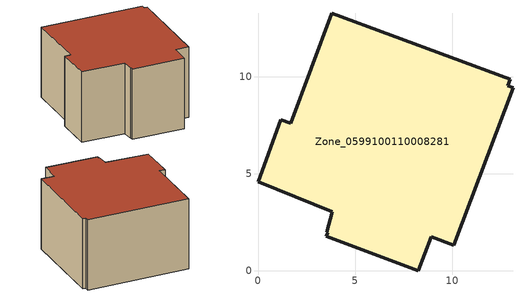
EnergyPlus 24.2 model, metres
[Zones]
Zone_0599100110008281
 floor ground (C_G): 3.81,13.29 13,9.88 12.87,9.54 13.14,9.44 10.09,1.32 8.92,1.75 8.25,0 3.52,1.79 3.61,1.96 3.53,1.99 3.82,3.05 0,4.59 1.18,7.8 1.68,7.61 z0
 wall outside (C_F): 8.25,0 8.92,1.75 10.09,1.32 13.14,9.44 12.87,9.54 13,9.88 3.81,13.29 1.68,7.61 1.18,7.8 0,4.59 3.82,3.05 3.53,1.99 3.61,1.96 3.52,1.79 8.25,0 z0:6.91
 roof outside (C_R): 13,9.88 3.81,13.29 1.68,7.61 1.18,7.8 0,4.59 3.82,3.05 3.53,1.99 3.61,1.96 3.52,1.79 8.25,0 8.92,1.75 10.09,1.32 13.14,9.44 12.87,9.54 z6.91
[BUILDING]
Pand.0599100110008281: North Axis=0; Terrain=City; Loads Convergence Tolerance Value=0.04; Temperature Convergence Tolerance Value=0.4; Solar Distribution=FullExterior; Maximum Number of Warmup Days=25; Minimum Number of Warmup Days=1
[Site:Location]
Rotterdam.The.Hague.AP_ZH_NLD Design_Conditions: Latitude=51.96; Longitude=4.45; Time Zone=1; Elevation=-4.5
[SITE:GROUNDTEMPERATURE:BUILDINGSURFACE]
18, 18, 18, 18, 18, 18, 18, 18, 18, 18, 18, 18
[MATERIAL] Thermal Absorptance=0.9; Solar Absorptance=0.7; Visible Absorptance=0.7
Name | Roughness | Thickness | Conductivity | Density | Specific Heat
G.D.2015-2018 | MediumSmooth | 0.15 | 0.0428571 | 540 | 1210
F.D.2015-2018 | Rough | 0.3 | 0.0666667 | 1920 | 840
R.D.2015-2018 | MediumRough | 0.2 | 0.0333333 | 1500 | 1000
[CONSTRUCTION]
C_G: G.D.2015-2018
C_F: F.D.2015-2018
C_R: R.D.2015-2018
[ZONE]
Zone_0599100110008281: Type=1; Multiplier=1; Ceiling Height=Autocalculate; Volume=Autocalculate; Floor Area=autocalculate; Part of Total Floor Area=Yes
[ZONEINFILTRATION:DESIGNFLOWRATE]
Infil_Zone_0599100110008281: Zone or ZoneList or Space or SpaceList=Zone_0599100110008281; Schedule=AlwaysOn; Design Flow Rate Calculation Method=Flow/Area; Flow Rate per Floor Area=0.0021; Constant Term Coefficient=1; Temperature Term Coefficient=0; Velocity Term Coefficient=0; Velocity Squared Term Coefficient=0
[HVACTEMPLATE:ZONE:IDEALLOADSAIRSYSTEM]
Zone_0599100110008281: Maximum Heating Supply Air Temperature=50; Minimum Cooling Supply Air Temperature=13; Maximum Heating Supply Air Humidity Ratio=0.0156; Minimum Cooling Supply Air Humidity Ratio=0.0077; Heating Limit=NoLimit; Cooling Limit=NoLimit; Dehumidification Control Type=ConstantSensibleHeatRatio; Cooling Sensible Heat Ratio=0.7; Dehumidification Setpoint=60; Humidification Control Type=None; Humidification Setpoint=30; Outdoor Air Method=None; Outdoor Air Flow Rate per Person=0.00944; Outdoor Air Flow Rate per Zone Floor Area=0; Outdoor Air Flow Rate per Zone=0; Demand Controlled Ventilation Type=None; Outdoor Air Economizer Type=NoEconomizer; Heat Recovery Type=None; Sensible Heat Recovery Effectiveness=0.7; Latent Heat Recovery Effectiveness=0.65
[ZONECONTROL:THERMOSTAT]
ThermostatControl_Zone_0599100110008281: Zone or ZoneList=Zone_0599100110008281; Control Type Schedule=DualSetpointControlType; Control 1=Thermostat_Zone_0599100110008281; Temperature Difference Between Cutout And Setpoint=0
[THERMOSTATSETPOINT:DUALSETPOINT]
Thermostat_Zone_0599100110008281: Heating Setpoint Temperature Schedule=HeatingSetpoint_Zone_0599100110008281; Cooling Setpoint Temperature Schedule=CoolingSetpoint_Zone_0599100110008281
[SCHEDULE:COMPACT]
HeatingSetpoint_Zone_0599100110008281: Through: 12/31, For: AllDays, Until: 24:00, 21
CoolingSetpoint_Zone_0599100110008281: Through: 12/31, For: AllDays, Until: 24:00, 24
DualSetpointControlType: Through: 12/31, For: AllDays, Until: 24:00, 4
AlwaysOn: Through: 12/31, For: AllDays, Until: 24:00, 1
